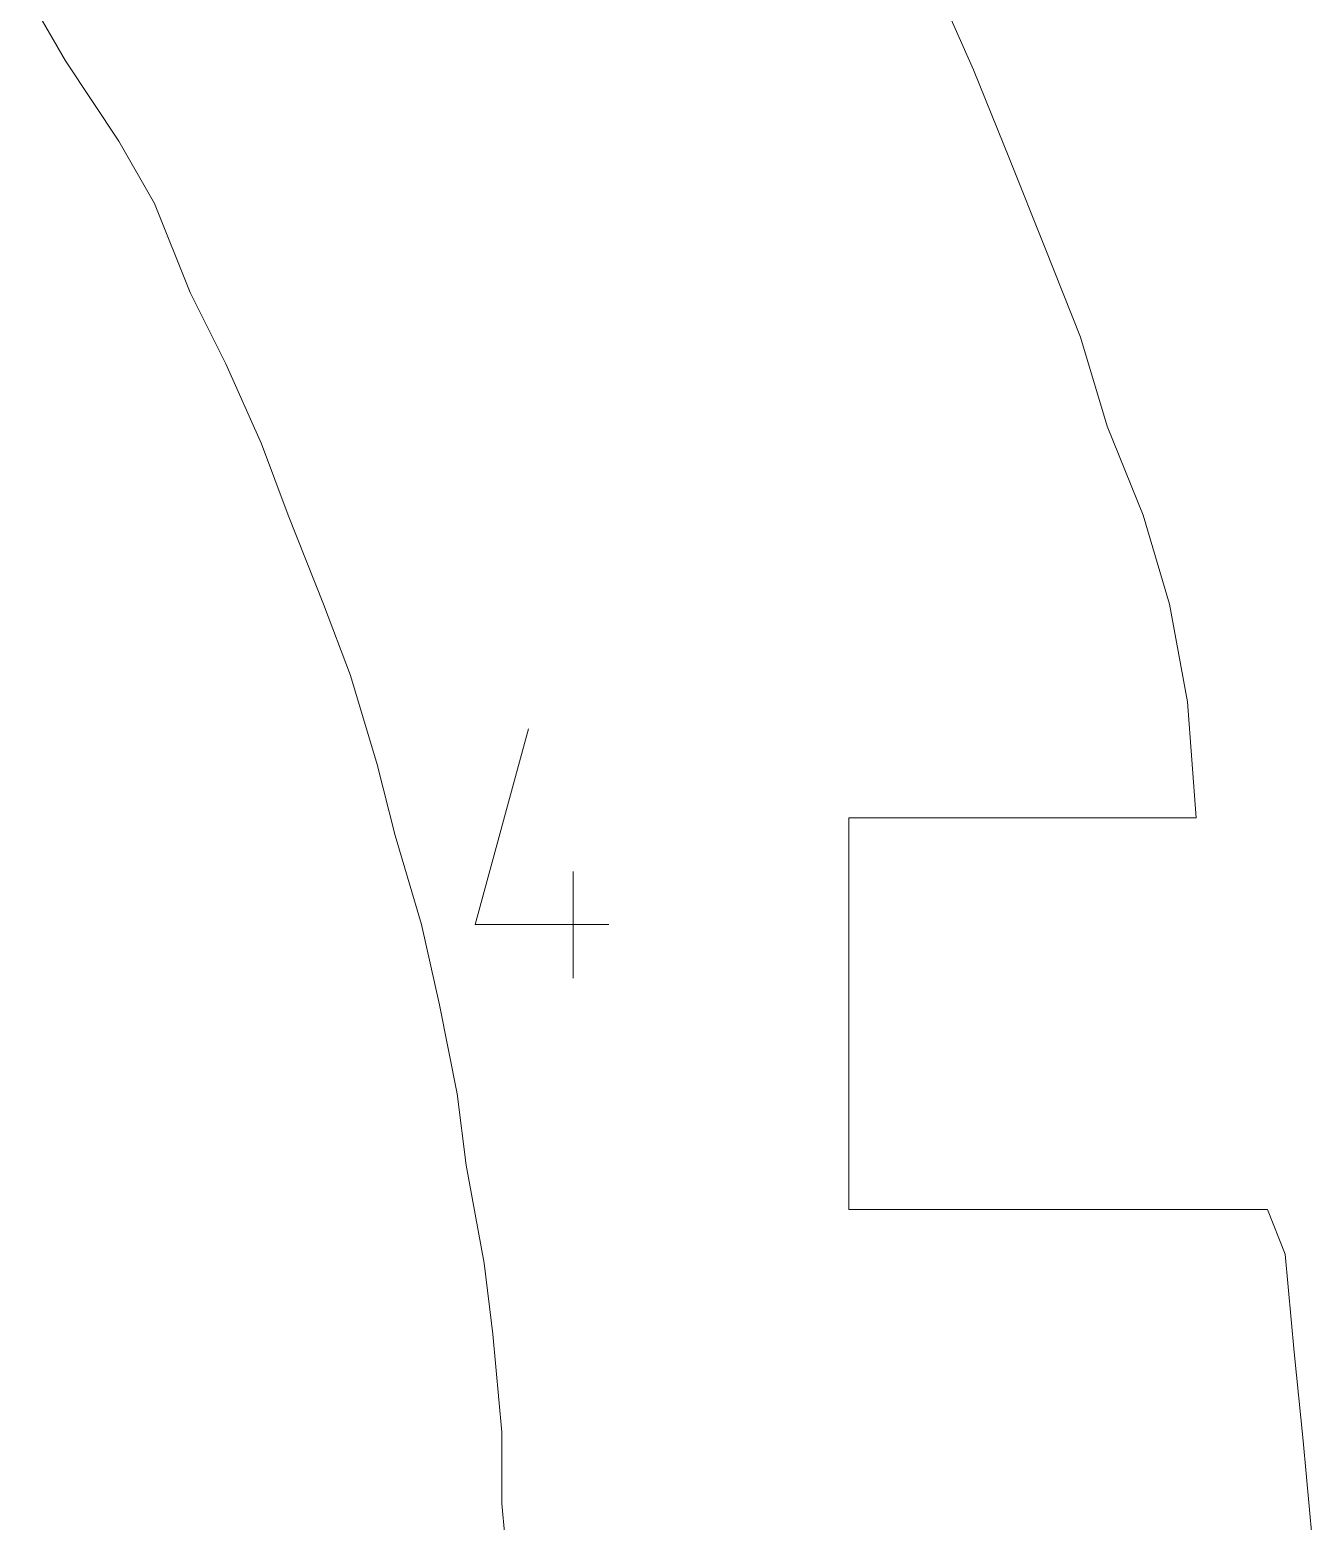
# Model space of a CAD drawing. Header units: centimetres. Extents: x -10.4 to 10.4, y -10.8 to 7.6.
# Drawn here: x -3.535 to -2.721, y -3.671 to -2.723 of the extents above; entities that cross this region are included whole.
import ezdxf
from ezdxf.lldxf.tags import DXFTag

# ---------------------------------------------------------------- set-up
doc = ezdxf.new("R2010")
doc.units = ezdxf.units.CM
doc.header["$MEASUREMENT"] = 0
doc.layers.add('layer 1', color=7, linetype='Continuous')
tags = doc.linetypes.add('New Line571', pattern=[0.2, 0.1, -0.1]).pattern_tags.tags
tags[6:7] = [DXFTag(74, 4), DXFTag(75, 0), DXFTag(340, '0'), DXFTag(46, 1.0), DXFTag(50, 0.0), DXFTag(44, 0.0), DXFTag(45, 0.0)]
tags[4:5] = [DXFTag(74, 4), DXFTag(75, 0), DXFTag(340, '0'), DXFTag(46, 1.0), DXFTag(50, 0.0), DXFTag(44, 0.0), DXFTag(45, 0.0)]
tags = doc.linetypes.add('New Line572', pattern=[0.2, 0.1, -0.1]).pattern_tags.tags
tags[6:7] = [DXFTag(74, 4), DXFTag(75, 0), DXFTag(340, '0'), DXFTag(46, 1.0), DXFTag(50, 0.0), DXFTag(44, 0.0), DXFTag(45, 0.0)]
tags[4:5] = [DXFTag(74, 4), DXFTag(75, 0), DXFTag(340, '0'), DXFTag(46, 1.0), DXFTag(50, 0.0), DXFTag(44, 0.0), DXFTag(45, 0.0)]
tags = doc.linetypes.add('New Line573', pattern=[0.2, 0.1, -0.1]).pattern_tags.tags
tags[6:7] = [DXFTag(74, 4), DXFTag(75, 0), DXFTag(340, '0'), DXFTag(46, 1.0), DXFTag(50, 0.0), DXFTag(44, 0.0), DXFTag(45, 0.0)]
tags[4:5] = [DXFTag(74, 4), DXFTag(75, 0), DXFTag(340, '0'), DXFTag(46, 1.0), DXFTag(50, 0.0), DXFTag(44, 0.0), DXFTag(45, 0.0)]
tags = doc.linetypes.add('New Line574', pattern=[0.2, 0.1, -0.1]).pattern_tags.tags
tags[6:7] = [DXFTag(74, 4), DXFTag(75, 0), DXFTag(340, '0'), DXFTag(46, 1.0), DXFTag(50, 0.0), DXFTag(44, 0.0), DXFTag(45, 0.0)]
tags[4:5] = [DXFTag(74, 4), DXFTag(75, 0), DXFTag(340, '0'), DXFTag(46, 1.0), DXFTag(50, 0.0), DXFTag(44, 0.0), DXFTag(45, 0.0)]
tags = doc.linetypes.add('New Line575', pattern=[0.2, 0.1, -0.1]).pattern_tags.tags
tags[6:7] = [DXFTag(74, 4), DXFTag(75, 0), DXFTag(340, '0'), DXFTag(46, 1.0), DXFTag(50, 0.0), DXFTag(44, 0.0), DXFTag(45, 0.0)]
tags[4:5] = [DXFTag(74, 4), DXFTag(75, 0), DXFTag(340, '0'), DXFTag(46, 1.0), DXFTag(50, 0.0), DXFTag(44, 0.0), DXFTag(45, 0.0)]
tags = doc.linetypes.add('New Line576', pattern=[0.2, 0.1, -0.1]).pattern_tags.tags
tags[6:7] = [DXFTag(74, 4), DXFTag(75, 0), DXFTag(340, '0'), DXFTag(46, 1.0), DXFTag(50, 0.0), DXFTag(44, 0.0), DXFTag(45, 0.0)]
tags[4:5] = [DXFTag(74, 4), DXFTag(75, 0), DXFTag(340, '0'), DXFTag(46, 1.0), DXFTag(50, 0.0), DXFTag(44, 0.0), DXFTag(45, 0.0)]
tags = doc.linetypes.add('New Line577', pattern=[0.2, 0.1, -0.1]).pattern_tags.tags
tags[6:7] = [DXFTag(74, 4), DXFTag(75, 0), DXFTag(340, '0'), DXFTag(46, 1.0), DXFTag(50, 0.0), DXFTag(44, 0.0), DXFTag(45, 0.0)]
tags[4:5] = [DXFTag(74, 4), DXFTag(75, 0), DXFTag(340, '0'), DXFTag(46, 1.0), DXFTag(50, 0.0), DXFTag(44, 0.0), DXFTag(45, 0.0)]
tags = doc.linetypes.add('New Line578', pattern=[0.2, 0.1, -0.1]).pattern_tags.tags
tags[6:7] = [DXFTag(74, 4), DXFTag(75, 0), DXFTag(340, '0'), DXFTag(46, 1.0), DXFTag(50, 0.0), DXFTag(44, 0.0), DXFTag(45, 0.0)]
tags[4:5] = [DXFTag(74, 4), DXFTag(75, 0), DXFTag(340, '0'), DXFTag(46, 1.0), DXFTag(50, 0.0), DXFTag(44, 0.0), DXFTag(45, 0.0)]
tags = doc.linetypes.add('New Line579', pattern=[0.2, 0.1, -0.1]).pattern_tags.tags
tags[6:7] = [DXFTag(74, 4), DXFTag(75, 0), DXFTag(340, '0'), DXFTag(46, 1.0), DXFTag(50, 0.0), DXFTag(44, 0.0), DXFTag(45, 0.0)]
tags[4:5] = [DXFTag(74, 4), DXFTag(75, 0), DXFTag(340, '0'), DXFTag(46, 1.0), DXFTag(50, 0.0), DXFTag(44, 0.0), DXFTag(45, 0.0)]
tags = doc.linetypes.add('New Line580', pattern=[0.2, 0.1, -0.1]).pattern_tags.tags
tags[6:7] = [DXFTag(74, 4), DXFTag(75, 0), DXFTag(340, '0'), DXFTag(46, 1.0), DXFTag(50, 0.0), DXFTag(44, 0.0), DXFTag(45, 0.0)]
tags[4:5] = [DXFTag(74, 4), DXFTag(75, 0), DXFTag(340, '0'), DXFTag(46, 1.0), DXFTag(50, 0.0), DXFTag(44, 0.0), DXFTag(45, 0.0)]
tags = doc.linetypes.add('New Line581', pattern=[0.2, 0.1, -0.1]).pattern_tags.tags
tags[6:7] = [DXFTag(74, 4), DXFTag(75, 0), DXFTag(340, '0'), DXFTag(46, 1.0), DXFTag(50, 0.0), DXFTag(44, 0.0), DXFTag(45, 0.0)]
tags[4:5] = [DXFTag(74, 4), DXFTag(75, 0), DXFTag(340, '0'), DXFTag(46, 1.0), DXFTag(50, 0.0), DXFTag(44, 0.0), DXFTag(45, 0.0)]
tags = doc.linetypes.add('New Line582', pattern=[0.2, 0.1, -0.1]).pattern_tags.tags
tags[6:7] = [DXFTag(74, 4), DXFTag(75, 0), DXFTag(340, '0'), DXFTag(46, 1.0), DXFTag(50, 0.0), DXFTag(44, 0.0), DXFTag(45, 0.0)]
tags[4:5] = [DXFTag(74, 4), DXFTag(75, 0), DXFTag(340, '0'), DXFTag(46, 1.0), DXFTag(50, 0.0), DXFTag(44, 0.0), DXFTag(45, 0.0)]
tags = doc.linetypes.add('New Line583', pattern=[0.2, 0.1, -0.1]).pattern_tags.tags
tags[6:7] = [DXFTag(74, 4), DXFTag(75, 0), DXFTag(340, '0'), DXFTag(46, 1.0), DXFTag(50, 0.0), DXFTag(44, 0.0), DXFTag(45, 0.0)]
tags[4:5] = [DXFTag(74, 4), DXFTag(75, 0), DXFTag(340, '0'), DXFTag(46, 1.0), DXFTag(50, 0.0), DXFTag(44, 0.0), DXFTag(45, 0.0)]
tags = doc.linetypes.add('New Line584', pattern=[0.2, 0.1, -0.1]).pattern_tags.tags
tags[6:7] = [DXFTag(74, 4), DXFTag(75, 0), DXFTag(340, '0'), DXFTag(46, 1.0), DXFTag(50, 0.0), DXFTag(44, 0.0), DXFTag(45, 0.0)]
tags[4:5] = [DXFTag(74, 4), DXFTag(75, 0), DXFTag(340, '0'), DXFTag(46, 1.0), DXFTag(50, 0.0), DXFTag(44, 0.0), DXFTag(45, 0.0)]
tags = doc.linetypes.add('New Line585', pattern=[0.2, 0.1, -0.1]).pattern_tags.tags
tags[6:7] = [DXFTag(74, 4), DXFTag(75, 0), DXFTag(340, '0'), DXFTag(46, 1.0), DXFTag(50, 0.0), DXFTag(44, 0.0), DXFTag(45, 0.0)]
tags[4:5] = [DXFTag(74, 4), DXFTag(75, 0), DXFTag(340, '0'), DXFTag(46, 1.0), DXFTag(50, 0.0), DXFTag(44, 0.0), DXFTag(45, 0.0)]
tags = doc.linetypes.add('New Line586', pattern=[0.2, 0.1, -0.1]).pattern_tags.tags
tags[6:7] = [DXFTag(74, 4), DXFTag(75, 0), DXFTag(340, '0'), DXFTag(46, 1.0), DXFTag(50, 0.0), DXFTag(44, 0.0), DXFTag(45, 0.0)]
tags[4:5] = [DXFTag(74, 4), DXFTag(75, 0), DXFTag(340, '0'), DXFTag(46, 1.0), DXFTag(50, 0.0), DXFTag(44, 0.0), DXFTag(45, 0.0)]
tags = doc.linetypes.add('New Line637', pattern=[0.2, 0.1, -0.1]).pattern_tags.tags
tags[6:7] = [DXFTag(74, 4), DXFTag(75, 0), DXFTag(340, '0'), DXFTag(46, 1.0), DXFTag(50, 0.0), DXFTag(44, 0.0), DXFTag(45, 0.0)]
tags[4:5] = [DXFTag(74, 4), DXFTag(75, 0), DXFTag(340, '0'), DXFTag(46, 1.0), DXFTag(50, 0.0), DXFTag(44, 0.0), DXFTag(45, 0.0)]
tags = doc.linetypes.add('New Line638', pattern=[0.2, 0.1, -0.1]).pattern_tags.tags
tags[6:7] = [DXFTag(74, 4), DXFTag(75, 0), DXFTag(340, '0'), DXFTag(46, 1.0), DXFTag(50, 0.0), DXFTag(44, 0.0), DXFTag(45, 0.0)]
tags[4:5] = [DXFTag(74, 4), DXFTag(75, 0), DXFTag(340, '0'), DXFTag(46, 1.0), DXFTag(50, 0.0), DXFTag(44, 0.0), DXFTag(45, 0.0)]
tags = doc.linetypes.add('New Line639', pattern=[0.2, 0.1, -0.1]).pattern_tags.tags
tags[6:7] = [DXFTag(74, 4), DXFTag(75, 0), DXFTag(340, '0'), DXFTag(46, 1.0), DXFTag(50, 0.0), DXFTag(44, 0.0), DXFTag(45, 0.0)]
tags[4:5] = [DXFTag(74, 4), DXFTag(75, 0), DXFTag(340, '0'), DXFTag(46, 1.0), DXFTag(50, 0.0), DXFTag(44, 0.0), DXFTag(45, 0.0)]
tags = doc.linetypes.add('New Line640', pattern=[0.2, 0.1, -0.1]).pattern_tags.tags
tags[6:7] = [DXFTag(74, 4), DXFTag(75, 0), DXFTag(340, '0'), DXFTag(46, 1.0), DXFTag(50, 0.0), DXFTag(44, 0.0), DXFTag(45, 0.0)]
tags[4:5] = [DXFTag(74, 4), DXFTag(75, 0), DXFTag(340, '0'), DXFTag(46, 1.0), DXFTag(50, 0.0), DXFTag(44, 0.0), DXFTag(45, 0.0)]
tags = doc.linetypes.add('New Line641', pattern=[0.2, 0.1, -0.1]).pattern_tags.tags
tags[6:7] = [DXFTag(74, 4), DXFTag(75, 0), DXFTag(340, '0'), DXFTag(46, 1.0), DXFTag(50, 0.0), DXFTag(44, 0.0), DXFTag(45, 0.0)]
tags[4:5] = [DXFTag(74, 4), DXFTag(75, 0), DXFTag(340, '0'), DXFTag(46, 1.0), DXFTag(50, 0.0), DXFTag(44, 0.0), DXFTag(45, 0.0)]
tags = doc.linetypes.add('New Line642', pattern=[0.2, 0.1, -0.1]).pattern_tags.tags
tags[6:7] = [DXFTag(74, 4), DXFTag(75, 0), DXFTag(340, '0'), DXFTag(46, 1.0), DXFTag(50, 0.0), DXFTag(44, 0.0), DXFTag(45, 0.0)]
tags[4:5] = [DXFTag(74, 4), DXFTag(75, 0), DXFTag(340, '0'), DXFTag(46, 1.0), DXFTag(50, 0.0), DXFTag(44, 0.0), DXFTag(45, 0.0)]
tags = doc.linetypes.add('New Line643', pattern=[0.2, 0.1, -0.1]).pattern_tags.tags
tags[6:7] = [DXFTag(74, 4), DXFTag(75, 0), DXFTag(340, '0'), DXFTag(46, 1.0), DXFTag(50, 0.0), DXFTag(44, 0.0), DXFTag(45, 0.0)]
tags[4:5] = [DXFTag(74, 4), DXFTag(75, 0), DXFTag(340, '0'), DXFTag(46, 1.0), DXFTag(50, 0.0), DXFTag(44, 0.0), DXFTag(45, 0.0)]
tags = doc.linetypes.add('New Line644', pattern=[0.2, 0.1, -0.1]).pattern_tags.tags
tags[6:7] = [DXFTag(74, 4), DXFTag(75, 0), DXFTag(340, '0'), DXFTag(46, 1.0), DXFTag(50, 0.0), DXFTag(44, 0.0), DXFTag(45, 0.0)]
tags[4:5] = [DXFTag(74, 4), DXFTag(75, 0), DXFTag(340, '0'), DXFTag(46, 1.0), DXFTag(50, 0.0), DXFTag(44, 0.0), DXFTag(45, 0.0)]
tags = doc.linetypes.add('New Line645', pattern=[0.2, 0.1, -0.1]).pattern_tags.tags
tags[6:7] = [DXFTag(74, 4), DXFTag(75, 0), DXFTag(340, '0'), DXFTag(46, 1.0), DXFTag(50, 0.0), DXFTag(44, 0.0), DXFTag(45, 0.0)]
tags[4:5] = [DXFTag(74, 4), DXFTag(75, 0), DXFTag(340, '0'), DXFTag(46, 1.0), DXFTag(50, 0.0), DXFTag(44, 0.0), DXFTag(45, 0.0)]
tags = doc.linetypes.add('New Line646', pattern=[0.2, 0.1, -0.1]).pattern_tags.tags
tags[6:7] = [DXFTag(74, 4), DXFTag(75, 0), DXFTag(340, '0'), DXFTag(46, 1.0), DXFTag(50, 0.0), DXFTag(44, 0.0), DXFTag(45, 0.0)]
tags[4:5] = [DXFTag(74, 4), DXFTag(75, 0), DXFTag(340, '0'), DXFTag(46, 1.0), DXFTag(50, 0.0), DXFTag(44, 0.0), DXFTag(45, 0.0)]
tags = doc.linetypes.add('New Line647', pattern=[0.2, 0.1, -0.1]).pattern_tags.tags
tags[6:7] = [DXFTag(74, 4), DXFTag(75, 0), DXFTag(340, '0'), DXFTag(46, 1.0), DXFTag(50, 0.0), DXFTag(44, 0.0), DXFTag(45, 0.0)]
tags[4:5] = [DXFTag(74, 4), DXFTag(75, 0), DXFTag(340, '0'), DXFTag(46, 1.0), DXFTag(50, 0.0), DXFTag(44, 0.0), DXFTag(45, 0.0)]
tags = doc.linetypes.add('New Line648', pattern=[0.2, 0.1, -0.1]).pattern_tags.tags
tags[6:7] = [DXFTag(74, 4), DXFTag(75, 0), DXFTag(340, '0'), DXFTag(46, 1.0), DXFTag(50, 0.0), DXFTag(44, 0.0), DXFTag(45, 0.0)]
tags[4:5] = [DXFTag(74, 4), DXFTag(75, 0), DXFTag(340, '0'), DXFTag(46, 1.0), DXFTag(50, 0.0), DXFTag(44, 0.0), DXFTag(45, 0.0)]
tags = doc.linetypes.add('New Line649', pattern=[0.2, 0.1, -0.1]).pattern_tags.tags
tags[6:7] = [DXFTag(74, 4), DXFTag(75, 0), DXFTag(340, '0'), DXFTag(46, 1.0), DXFTag(50, 0.0), DXFTag(44, 0.0), DXFTag(45, 0.0)]
tags[4:5] = [DXFTag(74, 4), DXFTag(75, 0), DXFTag(340, '0'), DXFTag(46, 1.0), DXFTag(50, 0.0), DXFTag(44, 0.0), DXFTag(45, 0.0)]
tags = doc.linetypes.add('New Line650', pattern=[0.2, 0.1, -0.1]).pattern_tags.tags
tags[6:7] = [DXFTag(74, 4), DXFTag(75, 0), DXFTag(340, '0'), DXFTag(46, 1.0), DXFTag(50, 0.0), DXFTag(44, 0.0), DXFTag(45, 0.0)]
tags[4:5] = [DXFTag(74, 4), DXFTag(75, 0), DXFTag(340, '0'), DXFTag(46, 1.0), DXFTag(50, 0.0), DXFTag(44, 0.0), DXFTag(45, 0.0)]
tags = doc.linetypes.add('New Line651', pattern=[0.2, 0.1, -0.1]).pattern_tags.tags
tags[6:7] = [DXFTag(74, 4), DXFTag(75, 0), DXFTag(340, '0'), DXFTag(46, 1.0), DXFTag(50, 0.0), DXFTag(44, 0.0), DXFTag(45, 0.0)]
tags[4:5] = [DXFTag(74, 4), DXFTag(75, 0), DXFTag(340, '0'), DXFTag(46, 1.0), DXFTag(50, 0.0), DXFTag(44, 0.0), DXFTag(45, 0.0)]
tags = doc.linetypes.add('New Line652', pattern=[0.2, 0.1, -0.1]).pattern_tags.tags
tags[6:7] = [DXFTag(74, 4), DXFTag(75, 0), DXFTag(340, '0'), DXFTag(46, 1.0), DXFTag(50, 0.0), DXFTag(44, 0.0), DXFTag(45, 0.0)]
tags[4:5] = [DXFTag(74, 4), DXFTag(75, 0), DXFTag(340, '0'), DXFTag(46, 1.0), DXFTag(50, 0.0), DXFTag(44, 0.0), DXFTag(45, 0.0)]
tags = doc.linetypes.add('New Line653', pattern=[0.2, 0.1, -0.1]).pattern_tags.tags
tags[6:7] = [DXFTag(74, 4), DXFTag(75, 0), DXFTag(340, '0'), DXFTag(46, 1.0), DXFTag(50, 0.0), DXFTag(44, 0.0), DXFTag(45, 0.0)]
tags[4:5] = [DXFTag(74, 4), DXFTag(75, 0), DXFTag(340, '0'), DXFTag(46, 1.0), DXFTag(50, 0.0), DXFTag(44, 0.0), DXFTag(45, 0.0)]
tags = doc.linetypes.add('New Line654', pattern=[0.2, 0.1, -0.1]).pattern_tags.tags
tags[6:7] = [DXFTag(74, 4), DXFTag(75, 0), DXFTag(340, '0'), DXFTag(46, 1.0), DXFTag(50, 0.0), DXFTag(44, 0.0), DXFTag(45, 0.0)]
tags[4:5] = [DXFTag(74, 4), DXFTag(75, 0), DXFTag(340, '0'), DXFTag(46, 1.0), DXFTag(50, 0.0), DXFTag(44, 0.0), DXFTag(45, 0.0)]
tags = doc.linetypes.add('New Line655', pattern=[0.2, 0.1, -0.1]).pattern_tags.tags
tags[6:7] = [DXFTag(74, 4), DXFTag(75, 0), DXFTag(340, '0'), DXFTag(46, 1.0), DXFTag(50, 0.0), DXFTag(44, 0.0), DXFTag(45, 0.0)]
tags[4:5] = [DXFTag(74, 4), DXFTag(75, 0), DXFTag(340, '0'), DXFTag(46, 1.0), DXFTag(50, 0.0), DXFTag(44, 0.0), DXFTag(45, 0.0)]
tags = doc.linetypes.add('New Line656', pattern=[0.2, 0.1, -0.1]).pattern_tags.tags
tags[6:7] = [DXFTag(74, 4), DXFTag(75, 0), DXFTag(340, '0'), DXFTag(46, 1.0), DXFTag(50, 0.0), DXFTag(44, 0.0), DXFTag(45, 0.0)]
tags[4:5] = [DXFTag(74, 4), DXFTag(75, 0), DXFTag(340, '0'), DXFTag(46, 1.0), DXFTag(50, 0.0), DXFTag(44, 0.0), DXFTag(45, 0.0)]

msp = doc.modelspace()

# ---------------------------------------------------------------- linework, layer by layer
at = {"layer": 'layer 1', "color": 5, "linetype": 'New Line586', "lineweight": 9}
msp.add_open_spline([(-2.93566, -2.74893), (-2.93566, -2.74893), (-2.95826, -2.69802), (-2.95826, -2.69802)], degree=3, dxfattribs=at)
at = {"layer": 'layer 1', "color": 5, "linetype": 'New Line637', "lineweight": 9}
msp.add_open_spline([(-3.53534, -2.70371), (-3.53534, -2.70371), (-3.51275, -2.74324), (-3.51275, -2.74324)], degree=3, dxfattribs=at)
at = {"layer": 'layer 1', "color": 5, "linetype": 'New Line638', "lineweight": 9}
msp.add_open_spline([(-3.51275, -2.74324), (-3.51275, -2.74324), (-3.47876, -2.79413), (-3.47876, -2.79413)], degree=3, dxfattribs=at)
at = {"layer": 'layer 1', "color": 5, "linetype": 'New Line585', "lineweight": 9}
msp.add_open_spline([(-2.9129, -2.80551), (-2.9129, -2.80551), (-2.93566, -2.74893), (-2.93566, -2.74893)], degree=3, dxfattribs=at)
at = {"layer": 'layer 1', "color": 5, "linetype": 'New Line639', "lineweight": 9}
msp.add_open_spline([(-3.47876, -2.79413), (-3.47876, -2.79413), (-3.45615, -2.83381), (-3.45615, -2.83381)], degree=3, dxfattribs=at)
at = {"layer": 'layer 1', "color": 5, "linetype": 'New Line584', "lineweight": 9}
msp.add_open_spline([(-2.8903, -2.86209), (-2.8903, -2.86209), (-2.9129, -2.80551), (-2.9129, -2.80551)], degree=3, dxfattribs=at)
at = {"layer": 'layer 1', "color": 5, "linetype": 'New Line640', "lineweight": 9}
msp.add_open_spline([(-3.45615, -2.83381), (-3.45615, -2.83381), (-3.43355, -2.89039), (-3.43355, -2.89039)], degree=3, dxfattribs=at)
at = {"layer": 'layer 1', "color": 5, "linetype": 'New Line583', "lineweight": 9}
msp.add_open_spline([(-2.86769, -2.91868), (-2.86769, -2.91868), (-2.8903, -2.86209), (-2.8903, -2.86209)], degree=3, dxfattribs=at)
at = {"layer": 'layer 1', "color": 5, "linetype": 'New Line641', "lineweight": 9}
msp.add_open_spline([(-3.43355, -2.89039), (-3.43355, -2.89039), (-3.4108, -2.9356), (-3.4108, -2.9356)], degree=3, dxfattribs=at)
at = {"layer": 'layer 1', "color": 5, "linetype": 'New Line582', "lineweight": 9}
msp.add_open_spline([(-2.85078, -2.97527), (-2.85078, -2.97527), (-2.86769, -2.91868), (-2.86769, -2.91868)], degree=3, dxfattribs=at)
at = {"layer": 'layer 1', "color": 5, "linetype": 'New Line642', "lineweight": 9}
msp.add_open_spline([(-3.4108, -2.9356), (-3.4108, -2.9356), (-3.38819, -2.98649), (-3.38819, -2.98649)], degree=3, dxfattribs=at)
at = {"layer": 'layer 1', "color": 5, "linetype": 'New Line581', "lineweight": 9}
msp.add_open_spline([(-2.82802, -3.03185), (-2.82802, -3.03185), (-2.85078, -2.97527), (-2.85078, -2.97527)], degree=3, dxfattribs=at)
at = {"layer": 'layer 1', "color": 5, "linetype": 'New Line643', "lineweight": 9}
msp.add_open_spline([(-3.38819, -2.98649), (-3.38819, -2.98649), (-3.37128, -3.03185), (-3.37128, -3.03185)], degree=3, dxfattribs=at)
at = {"layer": 'layer 1', "color": 5, "linetype": 'New Line644', "lineweight": 9}
msp.add_open_spline([(-3.37128, -3.03185), (-3.37128, -3.03185), (-3.34867, -3.08844), (-3.34867, -3.08844)], degree=3, dxfattribs=at)
at = {"layer": 'layer 1', "color": 5, "linetype": 'New Line580', "lineweight": 9}
msp.add_open_spline([(-2.8111, -3.08844), (-2.8111, -3.08844), (-2.82802, -3.03185), (-2.82802, -3.03185)], degree=3, dxfattribs=at)
at = {"layer": 'layer 1', "color": 5, "linetype": 'New Line645', "lineweight": 9}
msp.add_open_spline([(-3.34867, -3.08844), (-3.34867, -3.08844), (-3.33161, -3.13364), (-3.33161, -3.13364)], degree=3, dxfattribs=at)
at = {"layer": 'layer 1', "color": 5, "linetype": 'New Line579', "lineweight": 9}
msp.add_open_spline([(-2.79973, -3.15056), (-2.79973, -3.15056), (-2.8111, -3.08844), (-2.8111, -3.08844)], degree=3, dxfattribs=at)
at = {"layer": 'layer 1', "color": 5, "linetype": 'New Line646', "lineweight": 9}
msp.add_open_spline([(-3.33161, -3.13364), (-3.33161, -3.13364), (-3.31469, -3.19023), (-3.31469, -3.19023)], degree=3, dxfattribs=at)
at = {"layer": 'layer 1', "color": 5, "linetype": 'New Line578', "lineweight": 9}
msp.add_open_spline([(-2.79419, -3.22421), (-2.79419, -3.22421), (-2.79973, -3.15056), (-2.79973, -3.15056)], degree=3, dxfattribs=at)
at = {"layer": 'layer 1', "color": 1, "lineweight": 20}
for points in [[(-3.25242, -3.29203), (-3.25242, -3.29203), (-3.21843, -3.16763), (-3.21843, -3.16763)], [(-3.19014, -3.326), (-3.19014, -3.326), (-3.19014, -3.2582), (-3.19014, -3.2582)], [(-3.16754, -3.29203), (-3.16754, -3.29203), (-3.25242, -3.29203), (-3.25242, -3.29203)]]:
    msp.add_open_spline(points, degree=3, dxfattribs=at)
at = {"layer": 'layer 1', "color": 5, "linetype": 'New Line647', "lineweight": 9}
msp.add_open_spline([(-3.31469, -3.19023), (-3.31469, -3.19023), (-3.30331, -3.23545), (-3.30331, -3.23545)], degree=3, dxfattribs=at)
at = {"layer": 'layer 1', "color": 5, "linetype": 'New Line576', "lineweight": 9}
msp.add_open_spline([(-3.01485, -3.47317), (-3.01485, -3.47317), (-3.01485, -3.22421), (-3.01485, -3.22421)], degree=3, dxfattribs=at)
at = {"layer": 'layer 1', "color": 5, "linetype": 'New Line577', "lineweight": 9}
msp.add_open_spline([(-3.01485, -3.22421), (-3.01485, -3.22421), (-2.79419, -3.22421), (-2.79419, -3.22421)], degree=3, dxfattribs=at)
at = {"layer": 'layer 1', "color": 5, "linetype": 'New Line648', "lineweight": 9}
msp.add_open_spline([(-3.30331, -3.23545), (-3.30331, -3.23545), (-3.2864, -3.29203), (-3.2864, -3.29203)], degree=3, dxfattribs=at)
at = {"layer": 'layer 1', "color": 5, "linetype": 'New Line649', "lineweight": 9}
msp.add_open_spline([(-3.2864, -3.29203), (-3.2864, -3.29203), (-3.27502, -3.34292), (-3.27502, -3.34292)], degree=3, dxfattribs=at)
at = {"layer": 'layer 1', "color": 5, "linetype": 'New Line650', "lineweight": 9}
msp.add_open_spline([(-3.27502, -3.34292), (-3.27502, -3.34292), (-3.26379, -3.39951), (-3.26379, -3.39951)], degree=3, dxfattribs=at)
at = {"layer": 'layer 1', "color": 5, "linetype": 'New Line651', "lineweight": 9}
msp.add_open_spline([(-3.26379, -3.39951), (-3.26379, -3.39951), (-3.2581, -3.44487), (-3.2581, -3.44487)], degree=3, dxfattribs=at)
at = {"layer": 'layer 1', "color": 5, "linetype": 'New Line652', "lineweight": 9}
msp.add_open_spline([(-3.2581, -3.44487), (-3.2581, -3.44487), (-3.24673, -3.50714), (-3.24673, -3.50714)], degree=3, dxfattribs=at)
at = {"layer": 'layer 1', "color": 5, "linetype": 'New Line575', "lineweight": 9}
msp.add_open_spline([(-2.74883, -3.47317), (-2.74883, -3.47317), (-3.01485, -3.47317), (-3.01485, -3.47317)], degree=3, dxfattribs=at)
at = {"layer": 'layer 1', "color": 5, "linetype": 'New Line574', "lineweight": 9}
msp.add_open_spline([(-2.7376, -3.50145), (-2.7376, -3.50145), (-2.74883, -3.47317), (-2.74883, -3.47317)], degree=3, dxfattribs=at)
at = {"layer": 'layer 1', "color": 5, "linetype": 'New Line573', "lineweight": 9}
msp.add_open_spline([(-2.73191, -3.56372), (-2.73191, -3.56372), (-2.7376, -3.50145), (-2.7376, -3.50145)], degree=3, dxfattribs=at)
at = {"layer": 'layer 1', "color": 5, "linetype": 'New Line653', "lineweight": 9}
msp.add_open_spline([(-3.24673, -3.50714), (-3.24673, -3.50714), (-3.24118, -3.55235), (-3.24118, -3.55235)], degree=3, dxfattribs=at)
at = {"layer": 'layer 1', "color": 5, "linetype": 'New Line654', "lineweight": 9}
msp.add_open_spline([(-3.24118, -3.55235), (-3.24118, -3.55235), (-3.2355, -3.61463), (-3.2355, -3.61463)], degree=3, dxfattribs=at)
at = {"layer": 'layer 1', "color": 5, "linetype": 'New Line572', "lineweight": 9}
msp.add_open_spline([(-2.72622, -3.62016), (-2.72622, -3.62016), (-2.73191, -3.56372), (-2.73191, -3.56372)], degree=3, dxfattribs=at)
at = {"layer": 'layer 1', "color": 5, "linetype": 'New Line655', "lineweight": 9}
msp.add_open_spline([(-3.2355, -3.61463), (-3.2355, -3.61463), (-3.2355, -3.65984), (-3.2355, -3.65984)], degree=3, dxfattribs=at)
at = {"layer": 'layer 1', "color": 5, "linetype": 'New Line571', "lineweight": 9}
msp.add_open_spline([(-2.72054, -3.68243), (-2.72054, -3.68243), (-2.72622, -3.62016), (-2.72622, -3.62016)], degree=3, dxfattribs=at)
at = {"layer": 'layer 1', "color": 5, "linetype": 'New Line656', "lineweight": 9}
msp.add_open_spline([(-3.2355, -3.65984), (-3.2355, -3.65984), (-3.22981, -3.72211), (-3.22981, -3.72211)], degree=3, dxfattribs=at)

doc.saveas('drawing.dxf')
